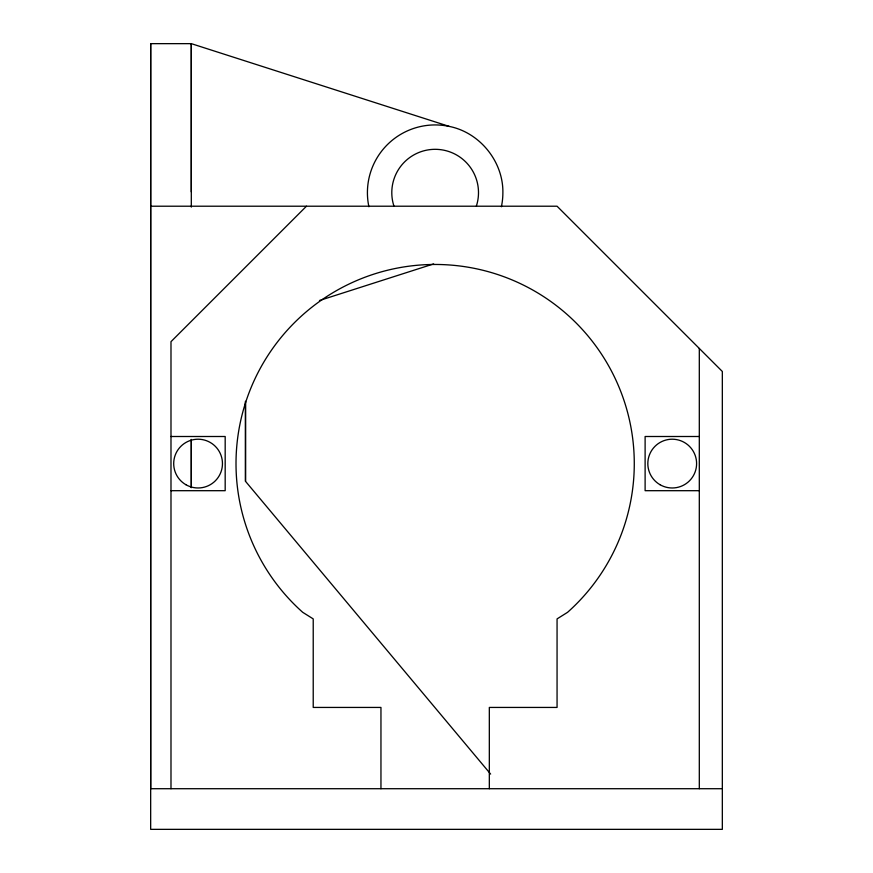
<?xml version="1.0" encoding="UTF-8"?>
<svg xmlns="http://www.w3.org/2000/svg" width="873" height="873" viewBox="0 0 873 873"><rect width="100%" height="100%" fill="white"/><g stroke="black" fill="none" stroke-linecap="round" stroke-linejoin="round"><path stroke-width="1.31" d="M150.669 43.65L150.669 788.712L722.331 788.712L722.331 829.35L150.669 829.35L150.669 43.65L191.307 43.65M191.307 487.341L191.307 439.719M191.307 191.842L191.307 43.65L449.224 126.41C479.757 132.423 503.339 161.549 502.881 192.66A67.734 67.734 0 0 1 501.397 206.748M245.499 481.307L245.499 401.405L245.499 481.307L490.626 774.067M722.331 788.712L722.331 371.472L557.061 206.214L150.669 206.214M306.456 206.214L170.988 341.67L170.988 788.712M319.463 300.508L433.652 263.908M170.988 436.5L225.179 436.5L225.179 490.691L170.988 490.691M699.306 436.5L645.114 436.5L645.114 490.691L699.306 490.691M699.306 348.447L699.306 788.712M489.327 788.712L489.327 707.436L557.061 707.436L557.061 618.902L567.559 612.322A199.131 199.131 0 0 0 578.646 325.531A199.131 199.131 0 0 0 291.647 325.531A199.131 199.131 0 0 0 302.724 612.322L313.221 618.902L313.221 707.436L380.955 707.436L380.955 788.712M191.307 43.65L191.307 207.097M191.307 439.435L191.307 487.691M393.919 206.061A43.344 43.344 0 0 1 435.147 149.316A43.344 43.344 0 0 1 476.374 206.061M368.897 206.748A67.734 67.734 0 0 1 449.224 126.41M660.021 484.711A24.379 24.379 0 0 0 696.599 463.596A24.379 24.379 0 0 0 660.021 442.48A24.379 24.379 0 0 0 660.021 484.711M185.894 484.711A24.379 24.379 0 0 0 222.462 463.596A24.379 24.379 0 0 0 185.894 442.48A24.379 24.379 0 0 0 185.894 484.711"/></g></svg>
